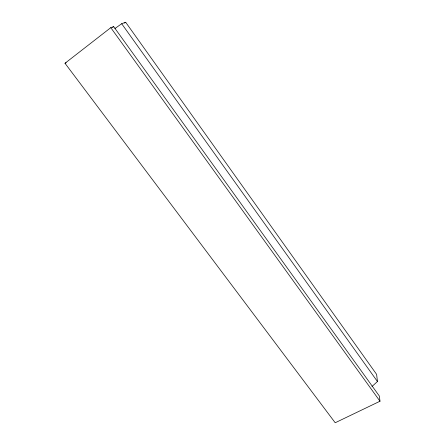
<?xml version="1.0" encoding="UTF-8"?>
<svg xmlns="http://www.w3.org/2000/svg" width="445" height="445" viewBox="0 0 445 445"><rect width="100%" height="100%" fill="white"/><g stroke="black" fill="none" stroke-linecap="round" stroke-linejoin="round"><path stroke-width="0.67" d="M371.976 386.505L377.432 381.515L376.631 374.395L125.674 22.25L121.691 23.735L114.927 28.508M65.003 63.273L110.783 27.668L113.686 26.611L379.346 396.039L379.997 401.229L335.202 422.75L65.003 63.273L66.149 62.773M112.591 27.462L113.686 26.611M124.583 23.096L125.674 22.25M110.783 27.668L379.997 401.229M121.691 23.735L377.432 381.515"/></g></svg>
